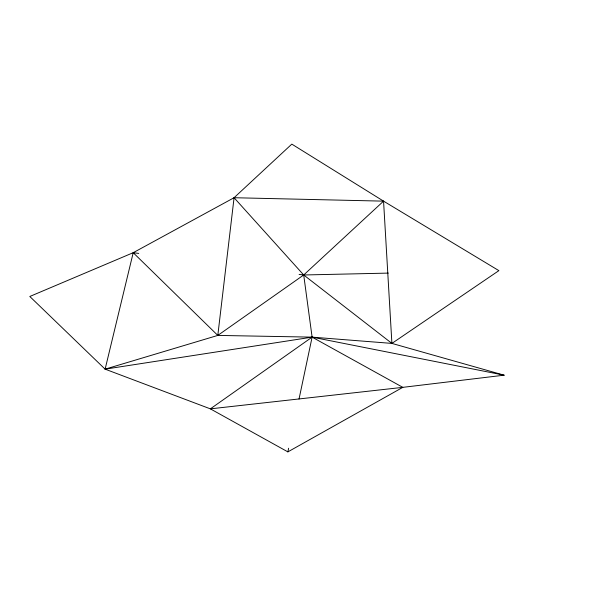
<?xml version="1.0" encoding="UTF-8"?>
<svg xmlns="http://www.w3.org/2000/svg" width="596" height="596" viewBox="0 0 596 596"><rect width="100%" height="100%" fill="white"/><g stroke="black" fill="none" stroke-linecap="round" stroke-linejoin="round"><path stroke-width="0.89" d="M133.213 252.697L217.808 335.414L234.072 197.723L291.809 144.12L383.556 201.143L498.882 270.636L391.907 343.408L312.11 337.135L217.808 335.414L105.12 369.155L29.8 296.48L133.213 252.697L234.072 197.723L383.556 201.143L391.907 343.408L504.142 375.182L402.814 387.348L210.373 408.856L105.12 369.155L133.213 252.697L138.741 253.419M504.142 375.182L312.11 337.135L210.373 408.856L287.868 451.88L288.635 448.237M299.028 399.059L312.11 337.135L303.707 274.98L234.072 197.723M217.808 335.414L303.707 274.98L383.556 201.143M287.868 451.88L402.814 387.348L312.11 337.135L105.12 369.155M299.103 274.384L303.707 274.98L388.287 273.102M303.707 274.98L391.907 343.408"/></g></svg>
